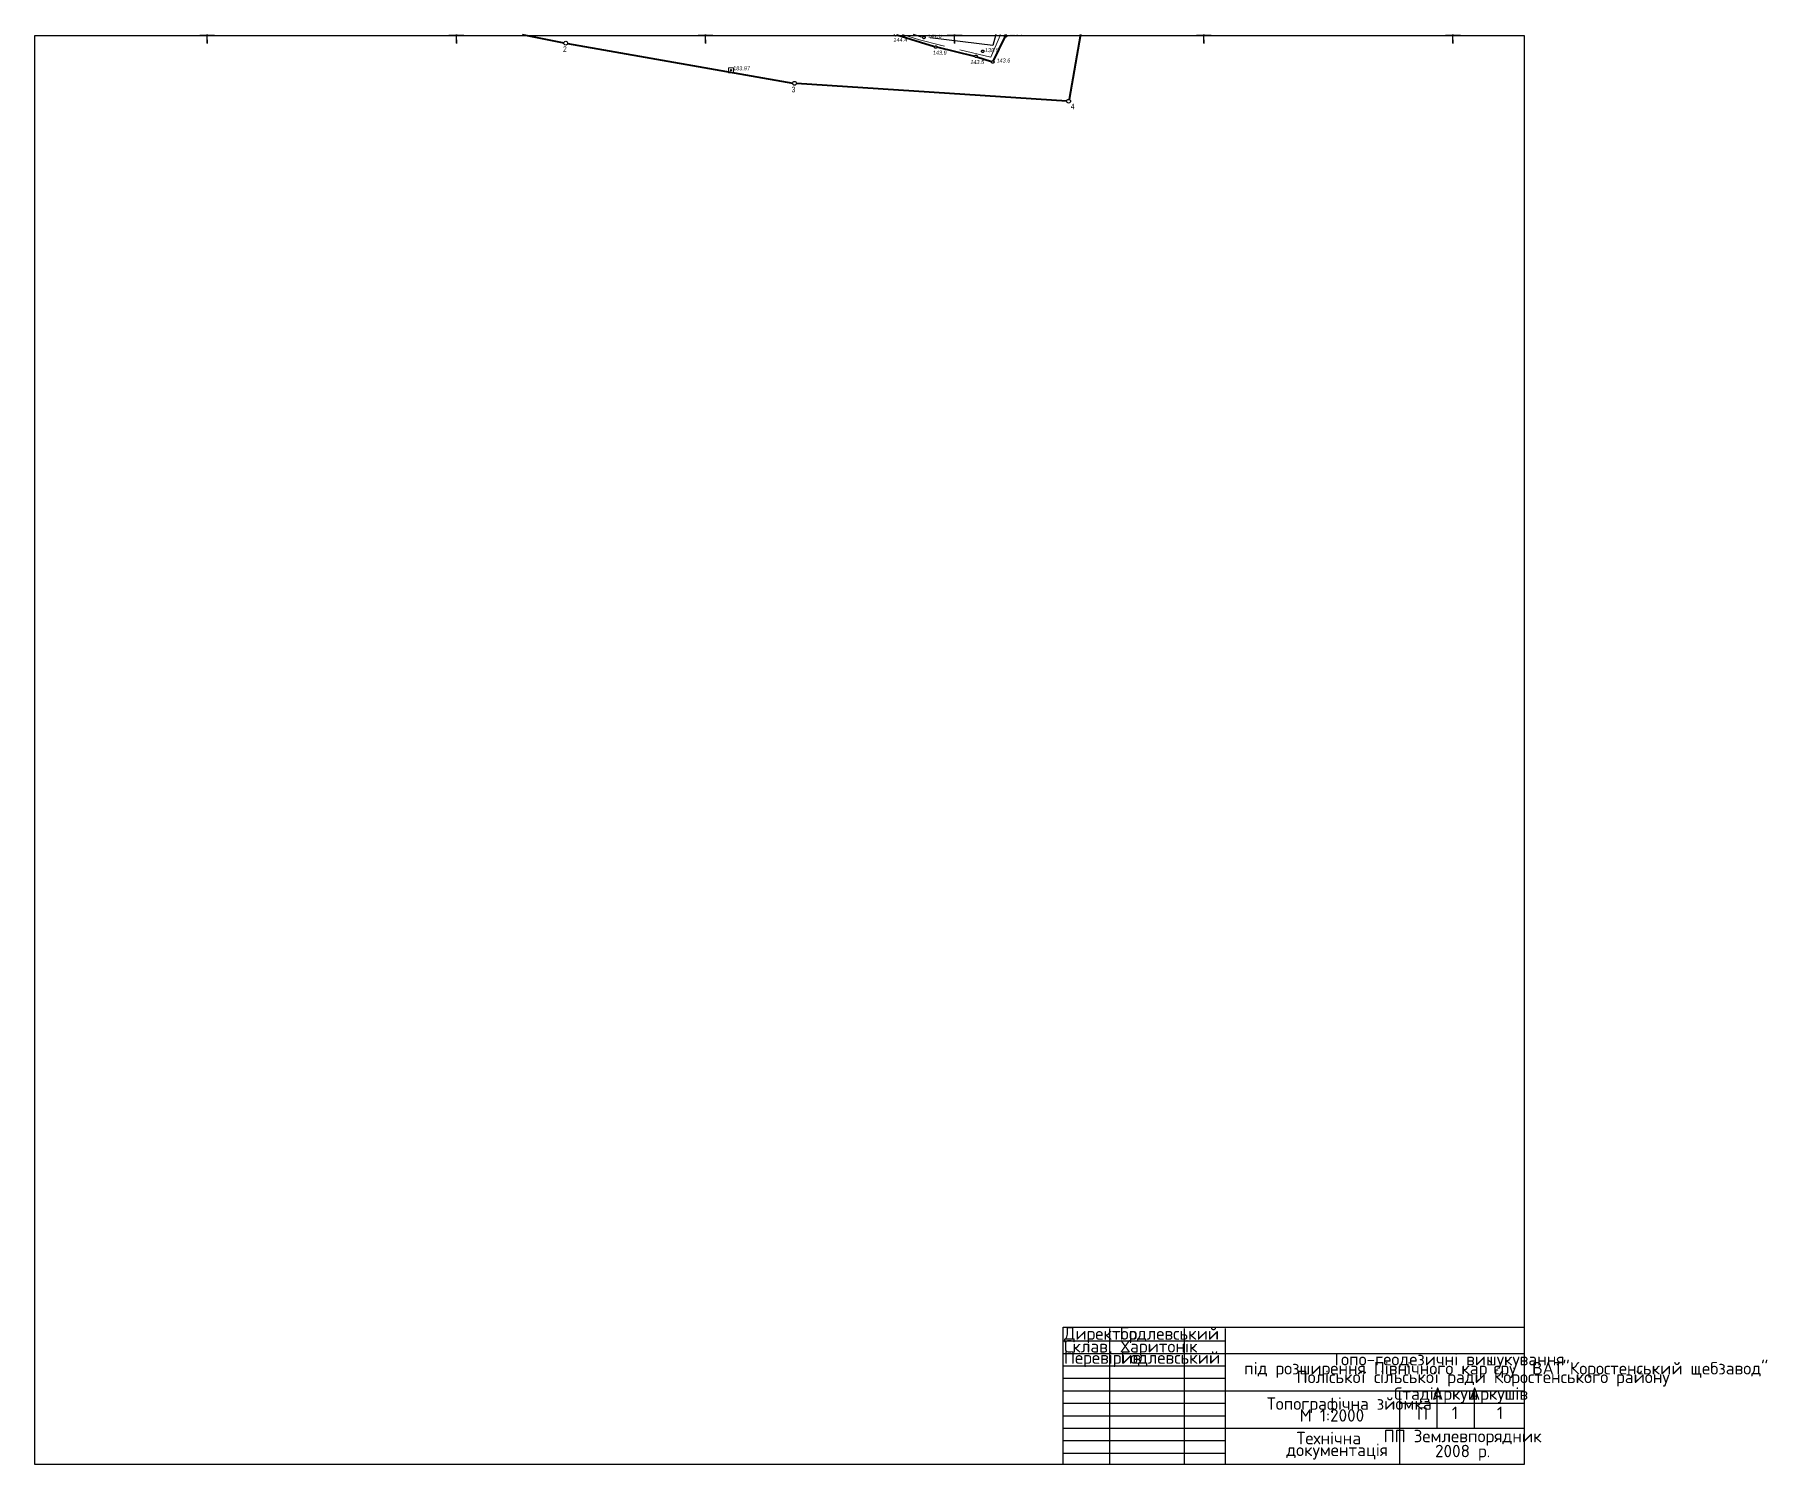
# Paper-space layout 'Layout1' of a CAD drawing. Header units: millimetres. Extents: x 0 to 695, y 0 to 574.
# The model-space entities are those that its viewports show. They can reach past a viewport. Long polylines and large blocks are cut down to what shows.
import ezdxf
from ezdxf.enums import TextEntityAlignment as Align

# ---------------------------------------------------------------- set-up
doc = ezdxf.new("R2010")
doc.units = ezdxf.units.MM
doc.header["$LTSCALE"] = 2
doc.header["$PDMODE"] = 32
doc.header["$PDSIZE"] = 0.3
doc.linetypes.add('DASHED2', pattern=[9.525, 6.35, -3.175])
doc.linetypes.add('HIDDEN2', pattern=[4.7625, 3.175, -1.5875])
doc.layers.add('Layer1', color=7, linetype='Continuous', plot=False)
doc.layers.add('вр.бровка', color=7, linetype='Continuous', lineweight=40)
doc.layers.add('н.бровка', color=7, linetype='HIDDEN2', lineweight=20)
for name, color, linetype in [('ВЫСОТЫ', 7, 'Continuous'), ('Гран1', 7, 'Continuous'), ('Гірничий відвід', 7, 'Continuous'), ('ИМЕНА', 7, 'Continuous'), ('кресты', 7, 'Continuous'), ('нвскр.бровка', 7, 'Continuous'), ('ОБОчина', 7, 'Continuous'), ('ПИКЕТЫ', 7, 'Continuous'), ('РЕЛЬЕФ', 7, 'Continuous'), ('ТОКА_СТ', 1, 'Continuous')]:
    doc.layers.add(name, color=color, linetype=linetype)
doc.layers.get('Layer1').freeze()
doc.styles.add('Bodex1', font='isocpeur.ttf', dxfattribs={"height": 1.9})
doc.styles.add('grad', font='grad.shx')
doc.styles.add('universw', font='universw.shx', dxfattribs={"oblique": 10})

# ---------------------------------------------------------------- blocks, each defined once
blk = doc.blocks.new('piket')
at = {"layer": 'ПИКЕТЫ', "linetype": 'Continuous'}
h = blk.add_hatch(color=7, dxfattribs=at)
edge = h.paths.add_edge_path()
edge.add_arc((0, 0), 0.3, 0, 360)
at = {"layer": 'ПИКЕТЫ', "color": 7, "linetype": 'Continuous'}
blk.add_circle((0, 0), 0.3, dxfattribs=at)
at = {"layer": 'ВЫСОТЫ', "style": 'universw', "oblique": 6}
blk.add_attdef('H', (1.88, -0.23), '', height=2, dxfattribs=at)
at = {"layer": 'ИМЕНА', "style": 'universw', "oblique": 10}
blk.add_attdef('NAME', text='', height=2, dxfattribs=at).set_placement((0, 2.37), align=Align.CENTER)
at = {"layer": 'ТОКА_СТ', "style": 'universw', "oblique": 6, "flags": 1}
blk.add_attdef('POINT', text='', height=2, dxfattribs=at).set_placement((0, -2.79), align=Align.CENTER)

msp = doc.modelspace()

# ---------------------------------------------------------------- linework, layer by layer
at = {"color": 2, "linetype": 'HIDDEN2'}
msp.add_lwpolyline([(3233602.4, 5635231), (3233766.7, 5635200.9), (3233779.2, 5635204.7), (3233787.5, 5635209.7), (3233795.1, 5635216), (3233804.3, 5635226.1), (3233869, 5635336.6), (3233896.1, 5635420.3), (3233922.3, 5635666.6), (3233987.1, 5635841.7), (3233945.4, 5636045.7), (3233869.2, 5636201.1), (3233677.2, 5636164.9), (3233523.9, 5636171.2), (3233479.3, 5636035.1), (3233471.3, 5635905), (3233461.7, 5635783.3), (3233459.9, 5635761.7)], dxfattribs=at)
at = {"layer": 'вр.бровка', "color": 7, "linetype": 'Continuous', "lineweight": 40}
for p, q in [((3233751.7, 5635201.1), (3233725.3, 5635212.3)), ((3233846.4, 5635217), (3233841.1, 5635200.7)), ((3233783.8, 5635191.1), (3233753.5, 5635200.4)), ((3233840.4, 5635198.9), (3233831, 5635179.7)), ((3233816.1, 5635183.3), (3233785.7, 5635190.6)), ((3233829.6, 5635179), (3233817.9, 5635182.8))]:
    msp.add_line(p, q, dxfattribs=at)
at = {"layer": 'Гірничий відвід', "color": 7, "linetype": 'Continuous', "lineweight": 40}
for points in [[(3233939.2, 5635419.2), (3233891.8, 5635148.7)], [(3233299.7, 5635230.7), (3233486.3, 5635194.2)], [(3233489.3, 5635193.6), (3233670, 5635161.9)], [(3233890, 5635147.4), (3233673, 5635161.6)]]:
    msp.add_lwpolyline(points, dxfattribs=at)
at = {"layer": 'ИМЕНА', "color": 7, "linetype": 'Continuous'}
msp.add_circle((3233487.8, 5635193.9), 1.51, dxfattribs=at)
at = {"layer": 'ИМЕНА', "color": 7}
msp.add_circle((3233671.5, 5635161.7), 1.51, dxfattribs=at)
at = {"layer": 'кресты'}
for p, q in [((3233200, 5635200), (3233194, 5635200)), ((3233200, 5635200.3), (3233200, 5635206.3)), ((3233206, 5635200), (3233200, 5635200)), ((3233200, 5635194), (3233200, 5635200)), ((3233400, 5635200), (3233394, 5635200)), ((3233400, 5635200.3), (3233400, 5635206.3)), ((3233406, 5635200), (3233400, 5635200)), ((3233400, 5635194), (3233400, 5635200)), ((3233600, 5635200), (3233594, 5635200)), ((3233600, 5635200.3), (3233600, 5635206.3)), ((3233606, 5635200), (3233600, 5635200)), ((3233600, 5635194), (3233600, 5635200)), ((3233800, 5635200), (3233794, 5635200)), ((3233800, 5635200.3), (3233800, 5635206.3)), ((3233806, 5635200), (3233800, 5635200)), ((3233800, 5635194), (3233800, 5635200)), ((3234000, 5635200), (3233994, 5635200)), ((3234000, 5635200.3), (3234000, 5635206.3)), ((3234006, 5635200), (3234000, 5635200)), ((3234000, 5635194), (3234000, 5635200)), ((3234200, 5635200), (3234194, 5635200)), ((3234200, 5635200.3), (3234200, 5635206.3)), ((3234206, 5635200), (3234200, 5635200)), ((3234200, 5635194), (3234200, 5635200))]:
    msp.add_line(p, q, dxfattribs=at)
at = {"layer": 'кресты', "color": 7, "linetype": 'Continuous'}
for p, q in [((3233197, 5635200), (3233203, 5635200)), ((3233197, 5635200), (3233203, 5635200)), ((3233197, 5635200), (3233200, 5635200)), ((3233200, 5635197), (3233200, 5635203)), ((3233200, 5635197), (3233200, 5635203)), ((3233200, 5635203), (3233200, 5635200)), ((3233200, 5635196.7), (3233200, 5635193.7)), ((3233203.3, 5635200), (3233206.3, 5635200)), ((3233397, 5635200), (3233403, 5635200)), ((3233397, 5635200), (3233400, 5635200)), ((3233400, 5635197), (3233400, 5635203)), ((3233400, 5635203), (3233400, 5635200)), ((3233400, 5635196.7), (3233400, 5635193.7)), ((3233403.3, 5635200), (3233406.3, 5635200)), ((3233597, 5635200), (3233603, 5635200)), ((3233597, 5635200), (3233600, 5635200)), ((3233600, 5635197), (3233600, 5635203)), ((3233600, 5635203), (3233600, 5635200)), ((3233600, 5635196.7), (3233600, 5635193.7)), ((3233603.3, 5635200), (3233606.3, 5635200)), ((3233797, 5635200), (3233803, 5635200)), ((3233797, 5635200), (3233800, 5635200)), ((3233800, 5635197), (3233800, 5635203)), ((3233800, 5635203), (3233800, 5635200)), ((3233800, 5635196.7), (3233800, 5635193.7)), ((3233803.3, 5635200), (3233806.3, 5635200)), ((3233997, 5635200), (3234003, 5635200)), ((3233997, 5635200), (3234003, 5635200)), ((3233997, 5635200), (3234000, 5635200)), ((3234000, 5635197), (3234000, 5635203)), ((3234000, 5635197), (3234000, 5635203)), ((3234000, 5635203), (3234000, 5635200)), ((3234000, 5635196.7), (3234000, 5635193.7)), ((3234003.3, 5635200), (3234006.3, 5635200)), ((3234197, 5635200), (3234203, 5635200)), ((3234197, 5635200), (3234203, 5635200)), ((3234197, 5635200), (3234200, 5635200)), ((3234200, 5635197), (3234200, 5635203)), ((3234200, 5635197), (3234200, 5635203)), ((3234200, 5635203), (3234200, 5635200)), ((3234200, 5635196.7), (3234200, 5635193.7)), ((3234203.3, 5635200), (3234206.3, 5635200))]:
    msp.add_line(p, q, dxfattribs=at)
at = {"layer": 'кресты', "linetype": 'Continuous'}
for p, q in [((3233397, 5635200), (3233403, 5635200)), ((3233400, 5635197), (3233400, 5635203)), ((3233597, 5635200), (3233603, 5635200)), ((3233600, 5635197), (3233600, 5635203)), ((3233797, 5635200), (3233803, 5635200)), ((3233800, 5635197), (3233800, 5635203))]:
    msp.add_line(p, q, dxfattribs=at)
at = {"layer": 'кресты', "color": 7, "linetype": 'DASHED2', "lineweight": 20}
for p, q in [((3233618.5, 5635174.2, 184), (3233622.5, 5635174.2, 184)), ((3233622.5, 5635173.3, 184), (3233622.5, 5635174.2, 184)), ((3233622.5, 5635173.3, 184), (3233622.5, 5635170.2, 184))]:
    msp.add_line(p, q, dxfattribs=at)
at = {"layer": 'кресты', "color": 7, "linetype": 'DASHED2', "lineweight": 20, "elevation": 184}
msp.add_lwpolyline([(3233622.5, 5635170.2), (3233618.5, 5635170.2), (3233618.5, 5635174.2)], dxfattribs=at)
at = {"layer": 'кресты', "color": 7, "linetype": 'DASHED2', "lineweight": 20}
msp.add_point((3233620.5, 5635172.2, 184), dxfattribs=at)
at = {"layer": 'н.бровка', "color": 7, "linetype": 'HIDDEN2', "lineweight": 20}
for points in [[(3233724.7, 5635214.9), (3233753, 5635202.4), (3233771.7, 5635196.5), (3233788.6, 5635192.3)], [(3233836.4, 5635208.7), (3233836.4, 5635200), (3233829, 5635182.7), (3233788.5, 5635192.3), (3233788.4, 5635192.4)], [(3233809.8, 5635213.9), (3233808.1, 5635205.9)]]:
    msp.add_lwpolyline(points, dxfattribs=at)
at = {"layer": 'нвскр.бровка', "color": 7}
msp.add_circle((3233891.5, 5635147.3), 1.51, dxfattribs=at)
at = {"layer": 'ОБОчина', "color": 7, "linetype": 'DASHED2'}
for points in [[(3233779.9, 5635208), (3233800.7, 5635203.8), (3233810.2, 5635204.4), (3233822.8, 5635206.8), (3233830.3, 5635234.7), (3233844.7, 5635301.2), (3233850.7, 5635346.9)], [(3233855.5, 5635299.2), (3233847.3, 5635264), (3233835.5, 5635210.9), (3233830.7, 5635192), (3233777.7, 5635198.5)], [(3233773.5, 5635198.7), (3233753.9, 5635204.9), (3233724.9, 5635215.7)]]:
    msp.add_lwpolyline(points, dxfattribs=at)
at = {"layer": 'ПИКЕТЫ', "linetype": 'HIDDEN2'}
for centre in [(3233752.6, 5635200.6), (3233752.9, 5635205.4), (3233775.3, 5635198.5), (3233808.1, 5635204.9), (3233840.9, 5635199.7), (3233784.8, 5635190.8), (3233817.1, 5635183.4), (3233822.5, 5635187.4), (3233830.6, 5635178.8)]:
    msp.add_circle(centre, 0.989, dxfattribs=at)

# ---------------------------------------------------------------- block references
at = {"layer": 'ПИКЕТЫ', "color": 4}
ref = msp.add_blockref('piket', (3233620.5, 5635172.2, 184), dxfattribs=dict(at, xscale=1.6, yscale=1.6, zscale=1.6))
ref.add_attrib('H', '183.97', (3233622.1, 5635172.2, -110.4), dxfattribs={"layer": 'ВЫСОТЫ', "height": 3.2, "style": 'universw', "oblique": 6})
ref = msp.add_blockref('piket', (3233620.5, 5635172.2, 184), dxfattribs=dict(at, xscale=1.6, yscale=1.6, zscale=1.6))
ref.add_attrib('H', '183.97', (3233622.1, 5635172.2, -110.4), dxfattribs={"layer": 'ВЫСОТЫ', "height": 3.2, "style": 'universw', "oblique": 6})
ref = msp.add_blockref('piket', (3233620.5, 5635172.2, 184), dxfattribs=dict(at, xscale=1.6, yscale=1.6, zscale=1.6))
ref.add_attrib('H', '183.97', (3233622.1, 5635172.2, -110.4), dxfattribs={"layer": 'ВЫСОТЫ', "height": 3.2, "style": 'universw', "oblique": 6})
ref = msp.add_blockref('piket', (3233620.5, 5635172.2, 184), dxfattribs=dict(at, xscale=1.6, yscale=1.6, zscale=1.6))
ref.add_attrib('H', '183.97', (3233622.1, 5635172.2, -110.4), dxfattribs={"layer": 'ВЫСОТЫ', "height": 3.2, "style": 'universw', "oblique": 6})
ref = msp.add_blockref('piket', (3233620.5, 5635172.2, 184), dxfattribs=dict(at, xscale=1.6, yscale=1.6, zscale=1.6))
ref.add_attrib('H', '183.97', (3233622.1, 5635172.2, -110.4), dxfattribs={"layer": 'ВЫСОТЫ', "height": 3.2, "style": 'universw', "oblique": 6})
ref = msp.add_blockref('piket', (3233620.5, 5635172.2, 184), dxfattribs=dict(at, xscale=1.6, yscale=1.6, zscale=1.6))
ref.add_attrib('H', '183.97', (3233622.1, 5635172.2, -110.4), dxfattribs={"layer": 'ВЫСОТЫ', "height": 3.2, "style": 'universw', "oblique": 6})
ref = msp.add_blockref('piket', (3233620.5, 5635172.2, 184), dxfattribs=dict(at, xscale=1.6, yscale=1.6, zscale=1.6))
ref.add_attrib('H', '183.97', (3233622.1, 5635172.2, -110.4), dxfattribs={"layer": 'ВЫСОТЫ', "height": 3.2, "style": 'universw', "oblique": 6})
ref = msp.add_blockref('piket', (3233620.5, 5635172.2, 184), dxfattribs=dict(at, xscale=1.6, yscale=1.6, zscale=1.6))
ref.add_attrib('H', '183.97', (3233622.1, 5635172.2, -110.4), dxfattribs={"layer": 'ВЫСОТЫ', "height": 3.2, "style": 'universw', "oblique": 6})

# ---------------------------------------------------------------- texts
at = {"layer": 'ВЫСОТЫ', "style": 'universw', "oblique": 6}
for tag, p in [('144.4', (3233750.7, 5635194.9, 144.4)), ('141.0', (3233778.4, 5635198.1, 141)), ('144.1', (3233843.8, 5635199.3, 144.1)), ('143.9', (3233782.4, 5635184.7, 143.9)), ('138.5', (3233824.2, 5635186.7, 138.5)), ('143.6', (3233833.5, 5635178.4, 143.6))]:
    msp.add_attdef(tag, p, '', height=3.2, dxfattribs=at)
at = {"layer": 'ВЫСОТЫ', "style": 'universw', "oblique": 10}
for tag, p in [('138.2', (3233816.6, 5635202.9, 138.2)), ('143.5', (3233817.9, 5635177.1, 143.5))]:
    msp.add_attdef(tag, text='', height=3.2, dxfattribs=at).set_placement(p, align=Align.CENTER)
at = {"layer": 'ИМЕНА', "color": 0, "style": 'grad', "width": 0.7}
for tag, p in [('2', (3233488.6, 5635186.9)), ('3', (3233672.1, 5635154.5)), ('4', (3233896.2, 5635140.9))]:
    msp.add_attdef(tag, text='', height=4.5, dxfattribs=at).set_placement(p, align=Align.RIGHT)

psp = doc.layouts.get("Layout1")

# ---------------------------------------------------------------- linework, layer by layer
at = {"layer": 'Гран1', "color": 7}
psp.add_lwpolyline([(412.83, 55.14), (597.83, 55.14), (597.83, 0.14), (412.83, 0.14)], close=True, dxfattribs=at)
for points in [[(412.83, 49.66), (477.83, 49.66)], [(431.5, 54.66), (431.5, 0.15)], [(461.37, 54.66), (461.37, 0.17)], [(477.83, 54.66), (477.83, 0.15)], [(412.83, 44.66), (477.83, 44.66)], [(477.83, 44.66), (597.83, 44.66)], [(412.83, 39.66), (477.83, 39.66)], [(412.83, 34.66), (477.83, 34.66)], [(412.83, 29.66), (477.83, 29.66)], [(477.83, 29.66), (597.83, 29.66)], [(547.83, 29.66), (547.83, 0.14)], [(562.83, 29.66), (562.83, 14.66)], [(577.83, 29.66), (577.83, 14.66)], [(412.83, 24.66), (477.83, 24.66)], [(547.83, 24.66), (597.83, 24.66)], [(412.83, 19.66), (477.83, 19.66)], [(412.83, 14.66), (477.83, 14.66)], [(477.83, 14.66), (597.83, 14.66)], [(412.83, 9.66), (477.83, 9.66)], [(412.83, 4.66), (477.83, 4.66)]]:
    psp.add_lwpolyline(points, dxfattribs=at)
at = {"layer": 'РЕЛЬЕФ', "color": 7, "linetype": 'Continuous'}
psp.add_lwpolyline([(0.12, 573.53), (597.84, 573.53), (597.84, 0.14), (0.12, 0.14)], close=True, dxfattribs=at)

# ---------------------------------------------------------------- texts
at = {"layer": 'Гран1', "color": 7, "style": 'Bodex1'}
for s, p in [('Директор', (413.25, 50.14)), ('Склав', (413.19, 45.01)), ('Харитонік', (435.84, 45.01)), ('Годлевський', (435.51, 50.14)), ('Перевірив', (413.19, 40.49)), ('Годлевський', (435.95, 40.49)), ('під розширення Північного кар`єру  ВАТ"Коростенський щебзавод"', (485.45, 36.2)), ('Топо-геодезичні вишукування', (520.84, 39.84)), ('Поліської сільської ради Коростенського району', (506.55, 32.72)), ('Топографічна зйомка', (494.62, 22.02)), (' М 1:2000', (504.56, 17.28)), ('П', (554.85, 18.02)), ('1', (568.85, 18.29)), ('1', (586.97, 18.29)), ('документація', (502.37, 3.44)), ('Технічна', (506.53, 8.18))]:
    psp.add_text(s, height=5, dxfattribs=at).set_placement(p)
for s, p in [('Стадія', (555.27, 26.03)), ('Аркуш', (570.22, 26.03)), ('Аркушів', (587.59, 26.03)), ('ПП Землевпорядник', (573.2, 8.99)), ('2008 р.', (573.2, 2.98))]:
    psp.add_text(s, height=5, dxfattribs=at).set_placement(p, align=Align.CENTER)

# ---------------------------------------------------------------- viewports
at = {"layer": 'Layer1', "color": 7, "linetype": 'Continuous'}
psp.add_viewport(center=(298.98, 315.19), size=(597.82, 517.426), view_center_point=(3233659.33, 5634683.32), view_height=1034.852, dxfattribs=at)

doc.saveas('drawing.dxf')
